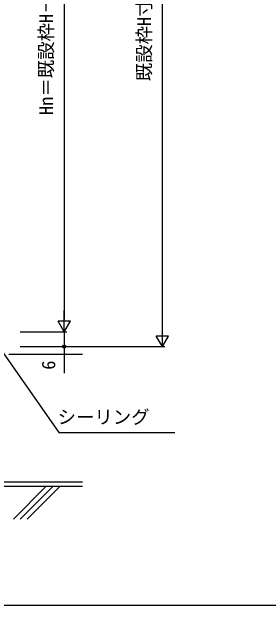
# Model space of a CAD drawing. Units: millimetres, scale not verified. Extents: x -437 to 438, y -281 to 279.
# Drawn here: x -248.5 to -144.1, y -281.2 to -39.5 of the extents above; entities that cross this region are included whole.
import ezdxf
from ezdxf.enums import TextEntityAlignment as Align

# ---------------------------------------------------------------- set-up
doc = ezdxf.new("R2010")
doc.units = ezdxf.units.MM
doc.header["$LTSCALE"] = 2
for name, color, linetype in [('0-7_YKK_D', 6, 'Continuous'), ('0-8_YKK_ZWAK', 7, 'Continuous'), ('0-9_YSS_K', 3, 'Continuous')]:
    doc.layers.add(name, color=color, linetype=linetype)
doc.styles.add('ＭＳ ゴシック', font='')
doc.styles.get('ＭＳ ゴシック').set_extended_font_data('MS Gothic')

msp = doc.modelspace()

# ---------------------------------------------------------------- linework, layer by layer
at = {"layer": '0-7_YKK_D'}
for p, q in [((-187.2, -170.908), (-187.2, 96.825)), ((-227.2, 86.826), (-227.2, -164.908)), ((-227.2, -169.908), (-227.2, -161.248)), ((-227.2, -169.908), (-229.7, -165.578)), ((-224.7, -165.578), (-229.7, -165.578)), ((-227.2, -169.908), (-224.7, -165.578)), ((-187.2, -175.908), (-187.2, -167.248)), ((-245.2, -169.908), (-226.2, -169.908)), ((-245.2, -169.908), (-226.2, -169.908)), ((-187.2, -175.908), (-189.7, -171.578)), ((-184.7, -171.578), (-189.7, -171.578)), ((-187.2, -175.908), (-184.7, -171.578)), ((-245.2, -175.908), (-226.2, -175.908)), ((-245.2, -175.908), (-186.2, -175.908))]:
    msp.add_line(p, q, dxfattribs=at)
for points in [[(-227.2, -169.908), (-227.2, -175.908), (-227.2, -186.719)], [(-254.514, -174.951), (-253.051, -177.04), (-229.393, -210.828), (-182.135, -210.828)]]:
    msp.add_lwpolyline(points, dxfattribs=at)
msp.add_circle((-227.2, -175.908), 0.637, dxfattribs=at)
at = {"layer": '0-8_YKK_ZWAK'}
msp.add_lwpolyline([(-436.8, -281.2), (438.2, -281.2), (438.2, 243.8)], dxfattribs=at)
at = {"layer": '0-9_YSS_K'}
for p, q in [((-249.8, -178.908), (-219.8, -178.908)), ((-329.8, -230.908), (-219.8, -230.908)), ((-219.8, -232.908), (-327.8, -232.908)), ((-247.921, -246.2), (-234.628, -232.908)), ((-231.8, -232.908), (-245.092, -246.2)), ((-242.264, -246.2), (-228.972, -232.908))]:
    msp.add_line(p, q, dxfattribs=at)

# ---------------------------------------------------------------- texts
at = {"layer": '0-7_YKK_D', "style": 'ＭＳ ゴシック'}
for s, p in [('Hn＝既設枠H－16', (-230.18, -81.57)), ('既設枠H寸法', (-190.223, -67.787)), ('6', (-229.2, -185.316))]:
    msp.add_text(s, height=5.499, rotation=90, dxfattribs=at).set_placement(p, align=Align.BOTTOM_LEFT)
msp.add_text('シーリング', height=5.499, dxfattribs=at).set_placement((-229.905, -208.975), align=Align.BOTTOM_LEFT)

doc.saveas('drawing.dxf')
